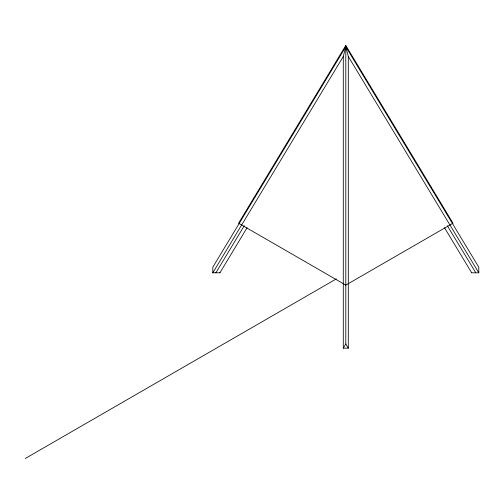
<?xml version="1.0" encoding="UTF-8"?>
<svg xmlns="http://www.w3.org/2000/svg" width="504" height="504" viewBox="0 0 504 504"><rect width="100%" height="100%" fill="white"/><g stroke="black" fill="none" stroke-linecap="round" stroke-linejoin="round"><path stroke-width="0.76" d="M247.092 227.732L219.901 272.803L212.795 272.809L212.795 267.208L345.794 46.721L348.302 56.48L348.302 348.151L343.287 348.151L343.287 56.48L345.794 46.721L478.794 267.208L478.794 272.809L471.694 272.809L444.503 227.732M345.794 45.467L238.575 223.209L345.794 285.113L453.014 223.209L345.794 45.467L345.794 343.993L348.302 348.151M212.795 272.809L343.287 56.48M244.282 225.716L215.882 272.809L215.876 272.443M343.287 348.151L345.794 343.993M25.2 458.533L336.269 278.945M348.302 56.48L478.794 272.809M447.313 225.723L475.713 272.626M471.694 272.443L471.694 272.809M219.901 272.443L219.901 272.803"/></g></svg>
